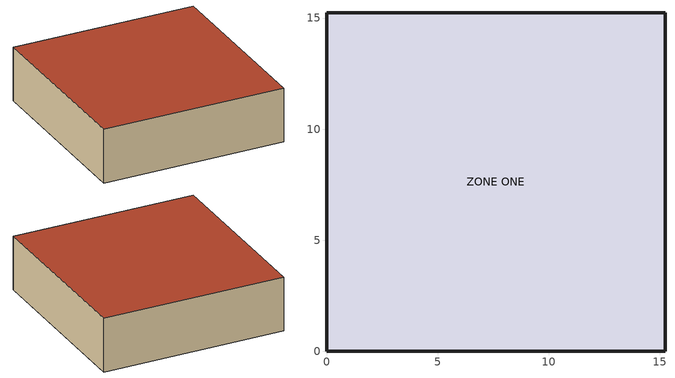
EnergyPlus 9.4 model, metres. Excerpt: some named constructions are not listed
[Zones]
ZONE ONE
 floor adiabatic (FLOOR): 15.24,0 0,0 0,15.24 15.24,15.24 z0
 wall outside (R13WALL): 0,0 15.24,0 15.24,15.24 0,15.24 0,0 z0:4.57
 roof outside (ROOF31): 0,15.24 0,0 15.24,0 15.24,15.24 z4.57
[Construction]
Construction 740: Composite 2x4 Steel Stud R11 #1, Composite 2-Core Filled Concrete Block Insulated #1, Composite 2x4 Wood Stud R11 #1, Composite Insulated Concrete Form Wall With Steel Ties #1, Composite Brick Foam 2x4 Steel Stud R11 #1, Composite Foam 2x6 Steel Stud R19 #2, Composite Foam 2x6 Steel Stud R19 #1
Construction 741: Composite 2x4 Steel Stud R11 #1, Composite 2-Core Filled Concrete Block Insulated #1, Composite 2x4 Wood Stud R11 #1, Composite Insulated Concrete Form Wall With Steel Ties #1, Composite Foam 2x6 Steel Stud R19 #1, Composite Brick Foam 2x4 Steel Stud R11 #1, Composite Foam 2x6 Steel Stud R19 #2
Construction 742: Composite 2x4 Steel Stud R11 #1, Composite 2-Core Filled Concrete Block Insulated #1, Composite 2x4 Wood Stud R11 #1, Composite Insulated Concrete Form Wall With Steel Ties #1, Composite Foam 2x6 Steel Stud R19 #1, Composite Foam 2x6 Steel Stud R19 #2, Composite Brick Foam 2x4 Steel Stud R11 #1
Construction 743: Composite 2x4 Steel Stud R11 #1, Composite 2-Core Filled Concrete Block Insulated #1, Composite 2x4 Wood Stud R11 #1, Composite Insulated Concrete Form Wall With Steel Ties #1, Composite Foam 2x6 Steel Stud R19 #2, Composite Brick Foam 2x4 Steel Stud R11 #1, Composite Foam 2x6 Steel Stud R19 #1
Construction 744: Composite 2x4 Steel Stud R11 #1, Composite 2-Core Filled Concrete Block Insulated #1, Composite 2x4 Wood Stud R11 #1, Composite Insulated Concrete Form Wall With Steel Ties #1, Composite Foam 2x6 Steel Stud R19 #2, Composite Foam 2x6 Steel Stud R19 #1, Composite Brick Foam 2x4 Steel Stud R11 #1
Construction 745: Composite 2x4 Steel Stud R11 #1, Composite 2-Core Filled Concrete Block Insulated #1, Composite Brick Foam 2x4 Steel Stud R11 #1, Composite 2x4 Wood Stud R11 #1, Composite Foam 2x6 Steel Stud R19 #1, Composite Foam 2x6 Steel Stud R19 #2, Composite Insulated Concrete Form Wall With Steel Ties #1
Construction 746: Composite 2x4 Steel Stud R11 #1, Composite 2-Core Filled Concrete Block Insulated #1, Composite Brick Foam 2x4 Steel Stud R11 #1, Composite 2x4 Wood Stud R11 #1, Composite Foam 2x6 Steel Stud R19 #1, Composite Insulated Concrete Form Wall With Steel Ties #1, Composite Foam 2x6 Steel Stud R19 #2
Construction 747: Composite 2x4 Steel Stud R11 #1, Composite 2-Core Filled Concrete Block Insulated #1, Composite Brick Foam 2x4 Steel Stud R11 #1, Composite 2x4 Wood Stud R11 #1, Composite Foam 2x6 Steel Stud R19 #2, Composite Foam 2x6 Steel Stud R19 #1, Composite Insulated Concrete Form Wall With Steel Ties #1
Construction 748: Composite 2x4 Steel Stud R11 #1, Composite 2-Core Filled Concrete Block Insulated #1, Composite Brick Foam 2x4 Steel Stud R11 #1, Composite 2x4 Wood Stud R11 #1, Composite Foam 2x6 Steel Stud R19 #2, Composite Insulated Concrete Form Wall With Steel Ties #1, Composite Foam 2x6 Steel Stud R19 #1
Construction 749: Composite 2x4 Steel Stud R11 #1, Composite 2-Core Filled Concrete Block Insulated #1, Composite Brick Foam 2x4 Steel Stud R11 #1, Composite 2x4 Wood Stud R11 #1, Composite Insulated Concrete Form Wall With Steel Ties #1, Composite Foam 2x6 Steel Stud R19 #1, Composite Foam 2x6 Steel Stud R19 #2
Construction 75: Composite 2-Core Filled Concrete Block Insulated #1, Composite 2x4 Steel Stud R11 #1, Composite Foam 2x6 Steel Stud R19 #2, Composite 2x4 Wood Stud R11 #1, Composite Foam 2x6 Steel Stud R19 #1, Composite Brick Foam 2x4 Steel Stud R11 #1, Composite Insulated Concrete Form Wall With Steel Ties #1
Construction 750: Composite 2x4 Steel Stud R11 #1, Composite 2-Core Filled Concrete Block Insulated #1, Composite Brick Foam 2x4 Steel Stud R11 #1, Composite 2x4 Wood Stud R11 #1, Composite Insulated Concrete Form Wall With Steel Ties #1, Composite Foam 2x6 Steel Stud R19 #2, Composite Foam 2x6 Steel Stud R19 #1
Construction 751: Composite 2x4 Steel Stud R11 #1, Composite 2-Core Filled Concrete Block Insulated #1, Composite Brick Foam 2x4 Steel Stud R11 #1, Composite Foam 2x6 Steel Stud R19 #1, Composite 2x4 Wood Stud R11 #1, Composite Foam 2x6 Steel Stud R19 #2, Composite Insulated Concrete Form Wall With Steel Ties #1
Construction 752: Composite 2x4 Steel Stud R11 #1, Composite 2-Core Filled Concrete Block Insulated #1, Composite Brick Foam 2x4 Steel Stud R11 #1, Composite Foam 2x6 Steel Stud R19 #1, Composite 2x4 Wood Stud R11 #1, Composite Insulated Concrete Form Wall With Steel Ties #1, Composite Foam 2x6 Steel Stud R19 #2
Construction 753: Composite 2x4 Steel Stud R11 #1, Composite 2-Core Filled Concrete Block Insulated #1, Composite Brick Foam 2x4 Steel Stud R11 #1, Composite Foam 2x6 Steel Stud R19 #1, Composite Foam 2x6 Steel Stud R19 #2, Composite 2x4 Wood Stud R11 #1, Composite Insulated Concrete Form Wall With Steel Ties #1
Construction 754: Composite 2x4 Steel Stud R11 #1, Composite 2-Core Filled Concrete Block Insulated #1, Composite Brick Foam 2x4 Steel Stud R11 #1, Composite Foam 2x6 Steel Stud R19 #1, Composite Foam 2x6 Steel Stud R19 #2, Composite Insulated Concrete Form Wall With Steel Ties #1, Composite 2x4 Wood Stud R11 #1
Construction 755: Composite 2x4 Steel Stud R11 #1, Composite 2-Core Filled Concrete Block Insulated #1, Composite Brick Foam 2x4 Steel Stud R11 #1, Composite Foam 2x6 Steel Stud R19 #1, Composite Insulated Concrete Form Wall With Steel Ties #1, Composite 2x4 Wood Stud R11 #1, Composite Foam 2x6 Steel Stud R19 #2
Construction 756: Composite 2x4 Steel Stud R11 #1, Composite 2-Core Filled Concrete Block Insulated #1, Composite Brick Foam 2x4 Steel Stud R11 #1, Composite Foam 2x6 Steel Stud R19 #1, Composite Insulated Concrete Form Wall With Steel Ties #1, Composite Foam 2x6 Steel Stud R19 #2, Composite 2x4 Wood Stud R11 #1
Construction 757: Composite 2x4 Steel Stud R11 #1, Composite 2-Core Filled Concrete Block Insulated #1, Composite Brick Foam 2x4 Steel Stud R11 #1, Composite Foam 2x6 Steel Stud R19 #2, Composite 2x4 Wood Stud R11 #1, Composite Foam 2x6 Steel Stud R19 #1, Composite Insulated Concrete Form Wall With Steel Ties #1
Construction 758: Composite 2x4 Steel Stud R11 #1, Composite 2-Core Filled Concrete Block Insulated #1, Composite Brick Foam 2x4 Steel Stud R11 #1, Composite Foam 2x6 Steel Stud R19 #2, Composite 2x4 Wood Stud R11 #1, Composite Insulated Concrete Form Wall With Steel Ties #1, Composite Foam 2x6 Steel Stud R19 #1
Construction 759: Composite 2x4 Steel Stud R11 #1, Composite 2-Core Filled Concrete Block Insulated #1, Composite Brick Foam 2x4 Steel Stud R11 #1, Composite Foam 2x6 Steel Stud R19 #2, Composite Foam 2x6 Steel Stud R19 #1, Composite 2x4 Wood Stud R11 #1, Composite Insulated Concrete Form Wall With Steel Ties #1
Construction 76: Composite 2-Core Filled Concrete Block Insulated #1, Composite 2x4 Steel Stud R11 #1, Composite Foam 2x6 Steel Stud R19 #2, Composite 2x4 Wood Stud R11 #1, Composite Foam 2x6 Steel Stud R19 #1, Composite Insulated Concrete Form Wall With Steel Ties #1, Composite Brick Foam 2x4 Steel Stud R11 #1
Construction 760: Composite 2x4 Steel Stud R11 #1, Composite 2-Core Filled Concrete Block Insulated #1, Composite Brick Foam 2x4 Steel Stud R11 #1, Composite Foam 2x6 Steel Stud R19 #2, Composite Foam 2x6 Steel Stud R19 #1, Composite Insulated Concrete Form Wall With Steel Ties #1, Composite 2x4 Wood Stud R11 #1
Construction 761: Composite 2x4 Steel Stud R11 #1, Composite 2-Core Filled Concrete Block Insulated #1, Composite Brick Foam 2x4 Steel Stud R11 #1, Composite Foam 2x6 Steel Stud R19 #2, Composite Insulated Concrete Form Wall With Steel Ties #1, Composite 2x4 Wood Stud R11 #1, Composite Foam 2x6 Steel Stud R19 #1
Construction 762: Composite 2x4 Steel Stud R11 #1, Composite 2-Core Filled Concrete Block Insulated #1, Composite Brick Foam 2x4 Steel Stud R11 #1, Composite Foam 2x6 Steel Stud R19 #2, Composite Insulated Concrete Form Wall With Steel Ties #1, Composite Foam 2x6 Steel Stud R19 #1, Composite 2x4 Wood Stud R11 #1
Construction 763: Composite 2x4 Steel Stud R11 #1, Composite 2-Core Filled Concrete Block Insulated #1, Composite Brick Foam 2x4 Steel Stud R11 #1, Composite Insulated Concrete Form Wall With Steel Ties #1, Composite 2x4 Wood Stud R11 #1, Composite Foam 2x6 Steel Stud R19 #1, Composite Foam 2x6 Steel Stud R19 #2
Construction 764: Composite 2x4 Steel Stud R11 #1, Composite 2-Core Filled Concrete Block Insulated #1, Composite Brick Foam 2x4 Steel Stud R11 #1, Composite Insulated Concrete Form Wall With Steel Ties #1, Composite 2x4 Wood Stud R11 #1, Composite Foam 2x6 Steel Stud R19 #2, Composite Foam 2x6 Steel Stud R19 #1
Construction 765: Composite 2x4 Steel Stud R11 #1, Composite 2-Core Filled Concrete Block Insulated #1, Composite Brick Foam 2x4 Steel Stud R11 #1, Composite Insulated Concrete Form Wall With Steel Ties #1, Composite Foam 2x6 Steel Stud R19 #1, Composite 2x4 Wood Stud R11 #1, Composite Foam 2x6 Steel Stud R19 #2
Construction 766: Composite 2x4 Steel Stud R11 #1, Composite 2-Core Filled Concrete Block Insulated #1, Composite Brick Foam 2x4 Steel Stud R11 #1, Composite Insulated Concrete Form Wall With Steel Ties #1, Composite Foam 2x6 Steel Stud R19 #1, Composite Foam 2x6 Steel Stud R19 #2, Composite 2x4 Wood Stud R11 #1
Construction 767: Composite 2x4 Steel Stud R11 #1, Composite 2-Core Filled Concrete Block Insulated #1, Composite Brick Foam 2x4 Steel Stud R11 #1, Composite Insulated Concrete Form Wall With Steel Ties #1, Composite Foam 2x6 Steel Stud R19 #2, Composite 2x4 Wood Stud R11 #1, Composite Foam 2x6 Steel Stud R19 #1
Construction 768: Composite 2x4 Steel Stud R11 #1, Composite 2-Core Filled Concrete Block Insulated #1, Composite Brick Foam 2x4 Steel Stud R11 #1, Composite Insulated Concrete Form Wall With Steel Ties #1, Composite Foam 2x6 Steel Stud R19 #2, Composite Foam 2x6 Steel Stud R19 #1, Composite 2x4 Wood Stud R11 #1
Construction 769: Composite 2x4 Steel Stud R11 #1, Composite 2-Core Filled Concrete Block Insulated #1, Composite Foam 2x6 Steel Stud R19 #1, Composite 2x4 Wood Stud R11 #1, Composite Brick Foam 2x4 Steel Stud R11 #1, Composite Foam 2x6 Steel Stud R19 #2, Composite Insulated Concrete Form Wall With Steel Ties #1
Construction 77: Composite 2-Core Filled Concrete Block Insulated #1, Composite 2x4 Steel Stud R11 #1, Composite Foam 2x6 Steel Stud R19 #2, Composite 2x4 Wood Stud R11 #1, Composite Insulated Concrete Form Wall With Steel Ties #1, Composite Brick Foam 2x4 Steel Stud R11 #1, Composite Foam 2x6 Steel Stud R19 #1
Construction 770: Composite 2x4 Steel Stud R11 #1, Composite 2-Core Filled Concrete Block Insulated #1, Composite Foam 2x6 Steel Stud R19 #1, Composite 2x4 Wood Stud R11 #1, Composite Brick Foam 2x4 Steel Stud R11 #1, Composite Insulated Concrete Form Wall With Steel Ties #1, Composite Foam 2x6 Steel Stud R19 #2
Construction 771: Composite 2x4 Steel Stud R11 #1, Composite 2-Core Filled Concrete Block Insulated #1, Composite Foam 2x6 Steel Stud R19 #1, Composite 2x4 Wood Stud R11 #1, Composite Foam 2x6 Steel Stud R19 #2, Composite Brick Foam 2x4 Steel Stud R11 #1, Composite Insulated Concrete Form Wall With Steel Ties #1
Construction 772: Composite 2x4 Steel Stud R11 #1, Composite 2-Core Filled Concrete Block Insulated #1, Composite Foam 2x6 Steel Stud R19 #1, Composite 2x4 Wood Stud R11 #1, Composite Foam 2x6 Steel Stud R19 #2, Composite Insulated Concrete Form Wall With Steel Ties #1, Composite Brick Foam 2x4 Steel Stud R11 #1
Construction 773: Composite 2x4 Steel Stud R11 #1, Composite 2-Core Filled Concrete Block Insulated #1, Composite Foam 2x6 Steel Stud R19 #1, Composite 2x4 Wood Stud R11 #1, Composite Insulated Concrete Form Wall With Steel Ties #1, Composite Brick Foam 2x4 Steel Stud R11 #1, Composite Foam 2x6 Steel Stud R19 #2
Construction 774: Composite 2x4 Steel Stud R11 #1, Composite 2-Core Filled Concrete Block Insulated #1, Composite Foam 2x6 Steel Stud R19 #1, Composite 2x4 Wood Stud R11 #1, Composite Insulated Concrete Form Wall With Steel Ties #1, Composite Foam 2x6 Steel Stud R19 #2, Composite Brick Foam 2x4 Steel Stud R11 #1
Construction 775: Composite 2x4 Steel Stud R11 #1, Composite 2-Core Filled Concrete Block Insulated #1, Composite Foam 2x6 Steel Stud R19 #1, Composite Brick Foam 2x4 Steel Stud R11 #1, Composite 2x4 Wood Stud R11 #1, Composite Foam 2x6 Steel Stud R19 #2, Composite Insulated Concrete Form Wall With Steel Ties #1
Construction 776: Composite 2x4 Steel Stud R11 #1, Composite 2-Core Filled Concrete Block Insulated #1, Composite Foam 2x6 Steel Stud R19 #1, Composite Brick Foam 2x4 Steel Stud R11 #1, Composite 2x4 Wood Stud R11 #1, Composite Insulated Concrete Form Wall With Steel Ties #1, Composite Foam 2x6 Steel Stud R19 #2
Construction 777: Composite 2x4 Steel Stud R11 #1, Composite 2-Core Filled Concrete Block Insulated #1, Composite Foam 2x6 Steel Stud R19 #1, Composite Brick Foam 2x4 Steel Stud R11 #1, Composite Foam 2x6 Steel Stud R19 #2, Composite 2x4 Wood Stud R11 #1, Composite Insulated Concrete Form Wall With Steel Ties #1
Construction 778: Composite 2x4 Steel Stud R11 #1, Composite 2-Core Filled Concrete Block Insulated #1, Composite Foam 2x6 Steel Stud R19 #1, Composite Brick Foam 2x4 Steel Stud R11 #1, Composite Foam 2x6 Steel Stud R19 #2, Composite Insulated Concrete Form Wall With Steel Ties #1, Composite 2x4 Wood Stud R11 #1
Construction 779: Composite 2x4 Steel Stud R11 #1, Composite 2-Core Filled Concrete Block Insulated #1, Composite Foam 2x6 Steel Stud R19 #1, Composite Brick Foam 2x4 Steel Stud R11 #1, Composite Insulated Concrete Form Wall With Steel Ties #1, Composite 2x4 Wood Stud R11 #1, Composite Foam 2x6 Steel Stud R19 #2
Construction 78: Composite 2-Core Filled Concrete Block Insulated #1, Composite 2x4 Steel Stud R11 #1, Composite Foam 2x6 Steel Stud R19 #2, Composite 2x4 Wood Stud R11 #1, Composite Insulated Concrete Form Wall With Steel Ties #1, Composite Foam 2x6 Steel Stud R19 #1, Composite Brick Foam 2x4 Steel Stud R11 #1
Construction 780: Composite 2x4 Steel Stud R11 #1, Composite 2-Core Filled Concrete Block Insulated #1, Composite Foam 2x6 Steel Stud R19 #1, Composite Brick Foam 2x4 Steel Stud R11 #1, Composite Insulated Concrete Form Wall With Steel Ties #1, Composite Foam 2x6 Steel Stud R19 #2, Composite 2x4 Wood Stud R11 #1
Construction 781: Composite 2x4 Steel Stud R11 #1, Composite 2-Core Filled Concrete Block Insulated #1, Composite Foam 2x6 Steel Stud R19 #1, Composite Foam 2x6 Steel Stud R19 #2, Composite 2x4 Wood Stud R11 #1, Composite Brick Foam 2x4 Steel Stud R11 #1, Composite Insulated Concrete Form Wall With Steel Ties #1
Construction 782: Composite 2x4 Steel Stud R11 #1, Composite 2-Core Filled Concrete Block Insulated #1, Composite Foam 2x6 Steel Stud R19 #1, Composite Foam 2x6 Steel Stud R19 #2, Composite 2x4 Wood Stud R11 #1, Composite Insulated Concrete Form Wall With Steel Ties #1, Composite Brick Foam 2x4 Steel Stud R11 #1
Construction 783: Composite 2x4 Steel Stud R11 #1, Composite 2-Core Filled Concrete Block Insulated #1, Composite Foam 2x6 Steel Stud R19 #1, Composite Foam 2x6 Steel Stud R19 #2, Composite Brick Foam 2x4 Steel Stud R11 #1, Composite 2x4 Wood Stud R11 #1, Composite Insulated Concrete Form Wall With Steel Ties #1
Construction 784: Composite 2x4 Steel Stud R11 #1, Composite 2-Core Filled Concrete Block Insulated #1, Composite Foam 2x6 Steel Stud R19 #1, Composite Foam 2x6 Steel Stud R19 #2, Composite Brick Foam 2x4 Steel Stud R11 #1, Composite Insulated Concrete Form Wall With Steel Ties #1, Composite 2x4 Wood Stud R11 #1
Construction 785: Composite 2x4 Steel Stud R11 #1, Composite 2-Core Filled Concrete Block Insulated #1, Composite Foam 2x6 Steel Stud R19 #1, Composite Foam 2x6 Steel Stud R19 #2, Composite Insulated Concrete Form Wall With Steel Ties #1, Composite 2x4 Wood Stud R11 #1, Composite Brick Foam 2x4 Steel Stud R11 #1
Construction 786: Composite 2x4 Steel Stud R11 #1, Composite 2-Core Filled Concrete Block Insulated #1, Composite Foam 2x6 Steel Stud R19 #1, Composite Foam 2x6 Steel Stud R19 #2, Composite Insulated Concrete Form Wall With Steel Ties #1, Composite Brick Foam 2x4 Steel Stud R11 #1, Composite 2x4 Wood Stud R11 #1
Construction 787: Composite 2x4 Steel Stud R11 #1, Composite 2-Core Filled Concrete Block Insulated #1, Composite Foam 2x6 Steel Stud R19 #1, Composite Insulated Concrete Form Wall With Steel Ties #1, Composite 2x4 Wood Stud R11 #1, Composite Brick Foam 2x4 Steel Stud R11 #1, Composite Foam 2x6 Steel Stud R19 #2
Construction 788: Composite 2x4 Steel Stud R11 #1, Composite 2-Core Filled Concrete Block Insulated #1, Composite Foam 2x6 Steel Stud R19 #1, Composite Insulated Concrete Form Wall With Steel Ties #1, Composite 2x4 Wood Stud R11 #1, Composite Foam 2x6 Steel Stud R19 #2, Composite Brick Foam 2x4 Steel Stud R11 #1
Construction 789: Composite 2x4 Steel Stud R11 #1, Composite 2-Core Filled Concrete Block Insulated #1, Composite Foam 2x6 Steel Stud R19 #1, Composite Insulated Concrete Form Wall With Steel Ties #1, Composite Brick Foam 2x4 Steel Stud R11 #1, Composite 2x4 Wood Stud R11 #1, Composite Foam 2x6 Steel Stud R19 #2
Construction 79: Composite 2-Core Filled Concrete Block Insulated #1, Composite 2x4 Steel Stud R11 #1, Composite Foam 2x6 Steel Stud R19 #2, Composite Brick Foam 2x4 Steel Stud R11 #1, Composite 2x4 Wood Stud R11 #1, Composite Foam 2x6 Steel Stud R19 #1, Composite Insulated Concrete Form Wall With Steel Ties #1
Construction 790: Composite 2x4 Steel Stud R11 #1, Composite 2-Core Filled Concrete Block Insulated #1, Composite Foam 2x6 Steel Stud R19 #1, Composite Insulated Concrete Form Wall With Steel Ties #1, Composite Brick Foam 2x4 Steel Stud R11 #1, Composite Foam 2x6 Steel Stud R19 #2, Composite 2x4 Wood Stud R11 #1
Construction 791: Composite 2x4 Steel Stud R11 #1, Composite 2-Core Filled Concrete Block Insulated #1, Composite Foam 2x6 Steel Stud R19 #1, Composite Insulated Concrete Form Wall With Steel Ties #1, Composite Foam 2x6 Steel Stud R19 #2, Composite 2x4 Wood Stud R11 #1, Composite Brick Foam 2x4 Steel Stud R11 #1
Construction 792: Composite 2x4 Steel Stud R11 #1, Composite 2-Core Filled Concrete Block Insulated #1, Composite Foam 2x6 Steel Stud R19 #1, Composite Insulated Concrete Form Wall With Steel Ties #1, Composite Foam 2x6 Steel Stud R19 #2, Composite Brick Foam 2x4 Steel Stud R11 #1, Composite 2x4 Wood Stud R11 #1
Construction 793: Composite 2x4 Steel Stud R11 #1, Composite 2-Core Filled Concrete Block Insulated #1, Composite Foam 2x6 Steel Stud R19 #2, Composite 2x4 Wood Stud R11 #1, Composite Brick Foam 2x4 Steel Stud R11 #1, Composite Foam 2x6 Steel Stud R19 #1, Composite Insulated Concrete Form Wall With Steel Ties #1
Construction 794: Composite 2x4 Steel Stud R11 #1, Composite 2-Core Filled Concrete Block Insulated #1, Composite Foam 2x6 Steel Stud R19 #2, Composite 2x4 Wood Stud R11 #1, Composite Brick Foam 2x4 Steel Stud R11 #1, Composite Insulated Concrete Form Wall With Steel Ties #1, Composite Foam 2x6 Steel Stud R19 #1
Construction 795: Composite 2x4 Steel Stud R11 #1, Composite 2-Core Filled Concrete Block Insulated #1, Composite Foam 2x6 Steel Stud R19 #2, Composite 2x4 Wood Stud R11 #1, Composite Foam 2x6 Steel Stud R19 #1, Composite Brick Foam 2x4 Steel Stud R11 #1, Composite Insulated Concrete Form Wall With Steel Ties #1
Construction 796: Composite 2x4 Steel Stud R11 #1, Composite 2-Core Filled Concrete Block Insulated #1, Composite Foam 2x6 Steel Stud R19 #2, Composite 2x4 Wood Stud R11 #1, Composite Foam 2x6 Steel Stud R19 #1, Composite Insulated Concrete Form Wall With Steel Ties #1, Composite Brick Foam 2x4 Steel Stud R11 #1
Construction 797: Composite 2x4 Steel Stud R11 #1, Composite 2-Core Filled Concrete Block Insulated #1, Composite Foam 2x6 Steel Stud R19 #2, Composite 2x4 Wood Stud R11 #1, Composite Insulated Concrete Form Wall With Steel Ties #1, Composite Brick Foam 2x4 Steel Stud R11 #1, Composite Foam 2x6 Steel Stud R19 #1
Construction 798: Composite 2x4 Steel Stud R11 #1, Composite 2-Core Filled Concrete Block Insulated #1, Composite Foam 2x6 Steel Stud R19 #2, Composite 2x4 Wood Stud R11 #1, Composite Insulated Concrete Form Wall With Steel Ties #1, Composite Foam 2x6 Steel Stud R19 #1, Composite Brick Foam 2x4 Steel Stud R11 #1
Construction 799: Composite 2x4 Steel Stud R11 #1, Composite 2-Core Filled Concrete Block Insulated #1, Composite Foam 2x6 Steel Stud R19 #2, Composite Brick Foam 2x4 Steel Stud R11 #1, Composite 2x4 Wood Stud R11 #1, Composite Foam 2x6 Steel Stud R19 #1, Composite Insulated Concrete Form Wall With Steel Ties #1
Construction 8: Composite 2-Core Filled Concrete Block Insulated #1, Composite 2x4 Steel Stud R11 #1, Composite 2x4 Wood Stud R11 #1, Composite Foam 2x6 Steel Stud R19 #1, Composite Brick Foam 2x4 Steel Stud R11 #1, Composite Insulated Concrete Form Wall With Steel Ties #1, Composite Foam 2x6 Steel Stud R19 #2
Construction 80: Composite 2-Core Filled Concrete Block Insulated #1, Composite 2x4 Steel Stud R11 #1, Composite Foam 2x6 Steel Stud R19 #2, Composite Brick Foam 2x4 Steel Stud R11 #1, Composite 2x4 Wood Stud R11 #1, Composite Insulated Concrete Form Wall With Steel Ties #1, Composite Foam 2x6 Steel Stud R19 #1
Construction 800: Composite 2x4 Steel Stud R11 #1, Composite 2-Core Filled Concrete Block Insulated #1, Composite Foam 2x6 Steel Stud R19 #2, Composite Brick Foam 2x4 Steel Stud R11 #1, Composite 2x4 Wood Stud R11 #1, Composite Insulated Concrete Form Wall With Steel Ties #1, Composite Foam 2x6 Steel Stud R19 #1
Construction 801: Composite 2x4 Steel Stud R11 #1, Composite 2-Core Filled Concrete Block Insulated #1, Composite Foam 2x6 Steel Stud R19 #2, Composite Brick Foam 2x4 Steel Stud R11 #1, Composite Foam 2x6 Steel Stud R19 #1, Composite 2x4 Wood Stud R11 #1, Composite Insulated Concrete Form Wall With Steel Ties #1
Construction 802: Composite 2x4 Steel Stud R11 #1, Composite 2-Core Filled Concrete Block Insulated #1, Composite Foam 2x6 Steel Stud R19 #2, Composite Brick Foam 2x4 Steel Stud R11 #1, Composite Foam 2x6 Steel Stud R19 #1, Composite Insulated Concrete Form Wall With Steel Ties #1, Composite 2x4 Wood Stud R11 #1
Construction 803: Composite 2x4 Steel Stud R11 #1, Composite 2-Core Filled Concrete Block Insulated #1, Composite Foam 2x6 Steel Stud R19 #2, Composite Brick Foam 2x4 Steel Stud R11 #1, Composite Insulated Concrete Form Wall With Steel Ties #1, Composite 2x4 Wood Stud R11 #1, Composite Foam 2x6 Steel Stud R19 #1
Construction 804: Composite 2x4 Steel Stud R11 #1, Composite 2-Core Filled Concrete Block Insulated #1, Composite Foam 2x6 Steel Stud R19 #2, Composite Brick Foam 2x4 Steel Stud R11 #1, Composite Insulated Concrete Form Wall With Steel Ties #1, Composite Foam 2x6 Steel Stud R19 #1, Composite 2x4 Wood Stud R11 #1
Construction 805: Composite 2x4 Steel Stud R11 #1, Composite 2-Core Filled Concrete Block Insulated #1, Composite Foam 2x6 Steel Stud R19 #2, Composite Foam 2x6 Steel Stud R19 #1, Composite 2x4 Wood Stud R11 #1, Composite Brick Foam 2x4 Steel Stud R11 #1, Composite Insulated Concrete Form Wall With Steel Ties #1
Construction 806: Composite 2x4 Steel Stud R11 #1, Composite 2-Core Filled Concrete Block Insulated #1, Composite Foam 2x6 Steel Stud R19 #2, Composite Foam 2x6 Steel Stud R19 #1, Composite 2x4 Wood Stud R11 #1, Composite Insulated Concrete Form Wall With Steel Ties #1, Composite Brick Foam 2x4 Steel Stud R11 #1
Construction 807: Composite 2x4 Steel Stud R11 #1, Composite 2-Core Filled Concrete Block Insulated #1, Composite Foam 2x6 Steel Stud R19 #2, Composite Foam 2x6 Steel Stud R19 #1, Composite Brick Foam 2x4 Steel Stud R11 #1, Composite 2x4 Wood Stud R11 #1, Composite Insulated Concrete Form Wall With Steel Ties #1
Construction 808: Composite 2x4 Steel Stud R11 #1, Composite 2-Core Filled Concrete Block Insulated #1, Composite Foam 2x6 Steel Stud R19 #2, Composite Foam 2x6 Steel Stud R19 #1, Composite Brick Foam 2x4 Steel Stud R11 #1, Composite Insulated Concrete Form Wall With Steel Ties #1, Composite 2x4 Wood Stud R11 #1
Construction 809: Composite 2x4 Steel Stud R11 #1, Composite 2-Core Filled Concrete Block Insulated #1, Composite Foam 2x6 Steel Stud R19 #2, Composite Foam 2x6 Steel Stud R19 #1, Composite Insulated Concrete Form Wall With Steel Ties #1, Composite 2x4 Wood Stud R11 #1, Composite Brick Foam 2x4 Steel Stud R11 #1
Construction 81: Composite 2-Core Filled Concrete Block Insulated #1, Composite 2x4 Steel Stud R11 #1, Composite Foam 2x6 Steel Stud R19 #2, Composite Brick Foam 2x4 Steel Stud R11 #1, Composite Foam 2x6 Steel Stud R19 #1, Composite 2x4 Wood Stud R11 #1, Composite Insulated Concrete Form Wall With Steel Ties #1
Construction 810: Composite 2x4 Steel Stud R11 #1, Composite 2-Core Filled Concrete Block Insulated #1, Composite Foam 2x6 Steel Stud R19 #2, Composite Foam 2x6 Steel Stud R19 #1, Composite Insulated Concrete Form Wall With Steel Ties #1, Composite Brick Foam 2x4 Steel Stud R11 #1, Composite 2x4 Wood Stud R11 #1
Construction 811: Composite 2x4 Steel Stud R11 #1, Composite 2-Core Filled Concrete Block Insulated #1, Composite Foam 2x6 Steel Stud R19 #2, Composite Insulated Concrete Form Wall With Steel Ties #1, Composite 2x4 Wood Stud R11 #1, Composite Brick Foam 2x4 Steel Stud R11 #1, Composite Foam 2x6 Steel Stud R19 #1
Construction 812: Composite 2x4 Steel Stud R11 #1, Composite 2-Core Filled Concrete Block Insulated #1, Composite Foam 2x6 Steel Stud R19 #2, Composite Insulated Concrete Form Wall With Steel Ties #1, Composite 2x4 Wood Stud R11 #1, Composite Foam 2x6 Steel Stud R19 #1, Composite Brick Foam 2x4 Steel Stud R11 #1
Construction 813: Composite 2x4 Steel Stud R11 #1, Composite 2-Core Filled Concrete Block Insulated #1, Composite Foam 2x6 Steel Stud R19 #2, Composite Insulated Concrete Form Wall With Steel Ties #1, Composite Brick Foam 2x4 Steel Stud R11 #1, Composite 2x4 Wood Stud R11 #1, Composite Foam 2x6 Steel Stud R19 #1
Construction 814: Composite 2x4 Steel Stud R11 #1, Composite 2-Core Filled Concrete Block Insulated #1, Composite Foam 2x6 Steel Stud R19 #2, Composite Insulated Concrete Form Wall With Steel Ties #1, Composite Brick Foam 2x4 Steel Stud R11 #1, Composite Foam 2x6 Steel Stud R19 #1, Composite 2x4 Wood Stud R11 #1
Construction 815: Composite 2x4 Steel Stud R11 #1, Composite 2-Core Filled Concrete Block Insulated #1, Composite Foam 2x6 Steel Stud R19 #2, Composite Insulated Concrete Form Wall With Steel Ties #1, Composite Foam 2x6 Steel Stud R19 #1, Composite 2x4 Wood Stud R11 #1, Composite Brick Foam 2x4 Steel Stud R11 #1
Construction 816: Composite 2x4 Steel Stud R11 #1, Composite 2-Core Filled Concrete Block Insulated #1, Composite Foam 2x6 Steel Stud R19 #2, Composite Insulated Concrete Form Wall With Steel Ties #1, Composite Foam 2x6 Steel Stud R19 #1, Composite Brick Foam 2x4 Steel Stud R11 #1, Composite 2x4 Wood Stud R11 #1
Construction 817: Composite 2x4 Steel Stud R11 #1, Composite 2-Core Filled Concrete Block Insulated #1, Composite Insulated Concrete Form Wall With Steel Ties #1, Composite 2x4 Wood Stud R11 #1, Composite Brick Foam 2x4 Steel Stud R11 #1, Composite Foam 2x6 Steel Stud R19 #1, Composite Foam 2x6 Steel Stud R19 #2
Construction 818: Composite 2x4 Steel Stud R11 #1, Composite 2-Core Filled Concrete Block Insulated #1, Composite Insulated Concrete Form Wall With Steel Ties #1, Composite 2x4 Wood Stud R11 #1, Composite Brick Foam 2x4 Steel Stud R11 #1, Composite Foam 2x6 Steel Stud R19 #2, Composite Foam 2x6 Steel Stud R19 #1
Construction 819: Composite 2x4 Steel Stud R11 #1, Composite 2-Core Filled Concrete Block Insulated #1, Composite Insulated Concrete Form Wall With Steel Ties #1, Composite 2x4 Wood Stud R11 #1, Composite Foam 2x6 Steel Stud R19 #1, Composite Brick Foam 2x4 Steel Stud R11 #1, Composite Foam 2x6 Steel Stud R19 #2
Construction 82: Composite 2-Core Filled Concrete Block Insulated #1, Composite 2x4 Steel Stud R11 #1, Composite Foam 2x6 Steel Stud R19 #2, Composite Brick Foam 2x4 Steel Stud R11 #1, Composite Foam 2x6 Steel Stud R19 #1, Composite Insulated Concrete Form Wall With Steel Ties #1, Composite 2x4 Wood Stud R11 #1
Construction 820: Composite 2x4 Steel Stud R11 #1, Composite 2-Core Filled Concrete Block Insulated #1, Composite Insulated Concrete Form Wall With Steel Ties #1, Composite 2x4 Wood Stud R11 #1, Composite Foam 2x6 Steel Stud R19 #1, Composite Foam 2x6 Steel Stud R19 #2, Composite Brick Foam 2x4 Steel Stud R11 #1
Construction 821: Composite 2x4 Steel Stud R11 #1, Composite 2-Core Filled Concrete Block Insulated #1, Composite Insulated Concrete Form Wall With Steel Ties #1, Composite 2x4 Wood Stud R11 #1, Composite Foam 2x6 Steel Stud R19 #2, Composite Brick Foam 2x4 Steel Stud R11 #1, Composite Foam 2x6 Steel Stud R19 #1
Construction 822: Composite 2x4 Steel Stud R11 #1, Composite 2-Core Filled Concrete Block Insulated #1, Composite Insulated Concrete Form Wall With Steel Ties #1, Composite 2x4 Wood Stud R11 #1, Composite Foam 2x6 Steel Stud R19 #2, Composite Foam 2x6 Steel Stud R19 #1, Composite Brick Foam 2x4 Steel Stud R11 #1
Construction 823: Composite 2x4 Steel Stud R11 #1, Composite 2-Core Filled Concrete Block Insulated #1, Composite Insulated Concrete Form Wall With Steel Ties #1, Composite Brick Foam 2x4 Steel Stud R11 #1, Composite 2x4 Wood Stud R11 #1, Composite Foam 2x6 Steel Stud R19 #1, Composite Foam 2x6 Steel Stud R19 #2
Construction 824: Composite 2x4 Steel Stud R11 #1, Composite 2-Core Filled Concrete Block Insulated #1, Composite Insulated Concrete Form Wall With Steel Ties #1, Composite Brick Foam 2x4 Steel Stud R11 #1, Composite 2x4 Wood Stud R11 #1, Composite Foam 2x6 Steel Stud R19 #2, Composite Foam 2x6 Steel Stud R19 #1
Construction 825: Composite 2x4 Steel Stud R11 #1, Composite 2-Core Filled Concrete Block Insulated #1, Composite Insulated Concrete Form Wall With Steel Ties #1, Composite Brick Foam 2x4 Steel Stud R11 #1, Composite Foam 2x6 Steel Stud R19 #1, Composite 2x4 Wood Stud R11 #1, Composite Foam 2x6 Steel Stud R19 #2
Construction 826: Composite 2x4 Steel Stud R11 #1, Composite 2-Core Filled Concrete Block Insulated #1, Composite Insulated Concrete Form Wall With Steel Ties #1, Composite Brick Foam 2x4 Steel Stud R11 #1, Composite Foam 2x6 Steel Stud R19 #1, Composite Foam 2x6 Steel Stud R19 #2, Composite 2x4 Wood Stud R11 #1
Construction 827: Composite 2x4 Steel Stud R11 #1, Composite 2-Core Filled Concrete Block Insulated #1, Composite Insulated Concrete Form Wall With Steel Ties #1, Composite Brick Foam 2x4 Steel Stud R11 #1, Composite Foam 2x6 Steel Stud R19 #2, Composite 2x4 Wood Stud R11 #1, Composite Foam 2x6 Steel Stud R19 #1
Construction 828: Composite 2x4 Steel Stud R11 #1, Composite 2-Core Filled Concrete Block Insulated #1, Composite Insulated Concrete Form Wall With Steel Ties #1, Composite Brick Foam 2x4 Steel Stud R11 #1, Composite Foam 2x6 Steel Stud R19 #2, Composite Foam 2x6 Steel Stud R19 #1, Composite 2x4 Wood Stud R11 #1
Construction 829: Composite 2x4 Steel Stud R11 #1, Composite 2-Core Filled Concrete Block Insulated #1, Composite Insulated Concrete Form Wall With Steel Ties #1, Composite Foam 2x6 Steel Stud R19 #1, Composite 2x4 Wood Stud R11 #1, Composite Brick Foam 2x4 Steel Stud R11 #1, Composite Foam 2x6 Steel Stud R19 #2
Construction 83: Composite 2-Core Filled Concrete Block Insulated #1, Composite 2x4 Steel Stud R11 #1, Composite Foam 2x6 Steel Stud R19 #2, Composite Brick Foam 2x4 Steel Stud R11 #1, Composite Insulated Concrete Form Wall With Steel Ties #1, Composite 2x4 Wood Stud R11 #1, Composite Foam 2x6 Steel Stud R19 #1
Construction 830: Composite 2x4 Steel Stud R11 #1, Composite 2-Core Filled Concrete Block Insulated #1, Composite Insulated Concrete Form Wall With Steel Ties #1, Composite Foam 2x6 Steel Stud R19 #1, Composite 2x4 Wood Stud R11 #1, Composite Foam 2x6 Steel Stud R19 #2, Composite Brick Foam 2x4 Steel Stud R11 #1
Construction 831: Composite 2x4 Steel Stud R11 #1, Composite 2-Core Filled Concrete Block Insulated #1, Composite Insulated Concrete Form Wall With Steel Ties #1, Composite Foam 2x6 Steel Stud R19 #1, Composite Brick Foam 2x4 Steel Stud R11 #1, Composite 2x4 Wood Stud R11 #1, Composite Foam 2x6 Steel Stud R19 #2
Construction 832: Composite 2x4 Steel Stud R11 #1, Composite 2-Core Filled Concrete Block Insulated #1, Composite Insulated Concrete Form Wall With Steel Ties #1, Composite Foam 2x6 Steel Stud R19 #1, Composite Brick Foam 2x4 Steel Stud R11 #1, Composite Foam 2x6 Steel Stud R19 #2, Composite 2x4 Wood Stud R11 #1
Construction 833: Composite 2x4 Steel Stud R11 #1, Composite 2-Core Filled Concrete Block Insulated #1, Composite Insulated Concrete Form Wall With Steel Ties #1, Composite Foam 2x6 Steel Stud R19 #1, Composite Foam 2x6 Steel Stud R19 #2, Composite 2x4 Wood Stud R11 #1, Composite Brick Foam 2x4 Steel Stud R11 #1
Construction 834: Composite 2x4 Steel Stud R11 #1, Composite 2-Core Filled Concrete Block Insulated #1, Composite Insulated Concrete Form Wall With Steel Ties #1, Composite Foam 2x6 Steel Stud R19 #1, Composite Foam 2x6 Steel Stud R19 #2, Composite Brick Foam 2x4 Steel Stud R11 #1, Composite 2x4 Wood Stud R11 #1
Construction 835: Composite 2x4 Steel Stud R11 #1, Composite 2-Core Filled Concrete Block Insulated #1, Composite Insulated Concrete Form Wall With Steel Ties #1, Composite Foam 2x6 Steel Stud R19 #2, Composite 2x4 Wood Stud R11 #1, Composite Brick Foam 2x4 Steel Stud R11 #1, Composite Foam 2x6 Steel Stud R19 #1
Construction 836: Composite 2x4 Steel Stud R11 #1, Composite 2-Core Filled Concrete Block Insulated #1, Composite Insulated Concrete Form Wall With Steel Ties #1, Composite Foam 2x6 Steel Stud R19 #2, Composite 2x4 Wood Stud R11 #1, Composite Foam 2x6 Steel Stud R19 #1, Composite Brick Foam 2x4 Steel Stud R11 #1
Construction 837: Composite 2x4 Steel Stud R11 #1, Composite 2-Core Filled Concrete Block Insulated #1, Composite Insulated Concrete Form Wall With Steel Ties #1, Composite Foam 2x6 Steel Stud R19 #2, Composite Brick Foam 2x4 Steel Stud R11 #1, Composite 2x4 Wood Stud R11 #1, Composite Foam 2x6 Steel Stud R19 #1
Construction 838: Composite 2x4 Steel Stud R11 #1, Composite 2-Core Filled Concrete Block Insulated #1, Composite Insulated Concrete Form Wall With Steel Ties #1, Composite Foam 2x6 Steel Stud R19 #2, Composite Brick Foam 2x4 Steel Stud R11 #1, Composite Foam 2x6 Steel Stud R19 #1, Composite 2x4 Wood Stud R11 #1
Construction 839: Composite 2x4 Steel Stud R11 #1, Composite 2-Core Filled Concrete Block Insulated #1, Composite Insulated Concrete Form Wall With Steel Ties #1, Composite Foam 2x6 Steel Stud R19 #2, Composite Foam 2x6 Steel Stud R19 #1, Composite 2x4 Wood Stud R11 #1, Composite Brick Foam 2x4 Steel Stud R11 #1
Construction 84: Composite 2-Core Filled Concrete Block Insulated #1, Composite 2x4 Steel Stud R11 #1, Composite Foam 2x6 Steel Stud R19 #2, Composite Brick Foam 2x4 Steel Stud R11 #1, Composite Insulated Concrete Form Wall With Steel Ties #1, Composite Foam 2x6 Steel Stud R19 #1, Composite 2x4 Wood Stud R11 #1
Construction 840: Composite 2x4 Steel Stud R11 #1, Composite 2-Core Filled Concrete Block Insulated #1, Composite Insulated Concrete Form Wall With Steel Ties #1, Composite Foam 2x6 Steel Stud R19 #2, Composite Foam 2x6 Steel Stud R19 #1, Composite Brick Foam 2x4 Steel Stud R11 #1, Composite 2x4 Wood Stud R11 #1
Construction 841: Composite 2x4 Steel Stud R11 #1, Composite 2x4 Wood Stud R11 #1, Composite 2-Core Filled Concrete Block Insulated #1, Composite Brick Foam 2x4 Steel Stud R11 #1, Composite Foam 2x6 Steel Stud R19 #1, Composite Foam 2x6 Steel Stud R19 #2, Composite Insulated Concrete Form Wall With Steel Ties #1
Construction 842: Composite 2x4 Steel Stud R11 #1, Composite 2x4 Wood Stud R11 #1, Composite 2-Core Filled Concrete Block Insulated #1, Composite Brick Foam 2x4 Steel Stud R11 #1, Composite Foam 2x6 Steel Stud R19 #1, Composite Insulated Concrete Form Wall With Steel Ties #1, Composite Foam 2x6 Steel Stud R19 #2
Construction 843: Composite 2x4 Steel Stud R11 #1, Composite 2x4 Wood Stud R11 #1, Composite 2-Core Filled Concrete Block Insulated #1, Composite Brick Foam 2x4 Steel Stud R11 #1, Composite Foam 2x6 Steel Stud R19 #2, Composite Foam 2x6 Steel Stud R19 #1, Composite Insulated Concrete Form Wall With Steel Ties #1
Construction 844: Composite 2x4 Steel Stud R11 #1, Composite 2x4 Wood Stud R11 #1, Composite 2-Core Filled Concrete Block Insulated #1, Composite Brick Foam 2x4 Steel Stud R11 #1, Composite Foam 2x6 Steel Stud R19 #2, Composite Insulated Concrete Form Wall With Steel Ties #1, Composite Foam 2x6 Steel Stud R19 #1
Construction 845: Composite 2x4 Steel Stud R11 #1, Composite 2x4 Wood Stud R11 #1, Composite 2-Core Filled Concrete Block Insulated #1, Composite Brick Foam 2x4 Steel Stud R11 #1, Composite Insulated Concrete Form Wall With Steel Ties #1, Composite Foam 2x6 Steel Stud R19 #1, Composite Foam 2x6 Steel Stud R19 #2
Construction 846: Composite 2x4 Steel Stud R11 #1, Composite 2x4 Wood Stud R11 #1, Composite 2-Core Filled Concrete Block Insulated #1, Composite Brick Foam 2x4 Steel Stud R11 #1, Composite Insulated Concrete Form Wall With Steel Ties #1, Composite Foam 2x6 Steel Stud R19 #2, Composite Foam 2x6 Steel Stud R19 #1
Construction 847: Composite 2x4 Steel Stud R11 #1, Composite 2x4 Wood Stud R11 #1, Composite 2-Core Filled Concrete Block Insulated #1, Composite Foam 2x6 Steel Stud R19 #1, Composite Brick Foam 2x4 Steel Stud R11 #1, Composite Foam 2x6 Steel Stud R19 #2, Composite Insulated Concrete Form Wall With Steel Ties #1
Construction 848: Composite 2x4 Steel Stud R11 #1, Composite 2x4 Wood Stud R11 #1, Composite 2-Core Filled Concrete Block Insulated #1, Composite Foam 2x6 Steel Stud R19 #1, Composite Brick Foam 2x4 Steel Stud R11 #1, Composite Insulated Concrete Form Wall With Steel Ties #1, Composite Foam 2x6 Steel Stud R19 #2
Construction 849: Composite 2x4 Steel Stud R11 #1, Composite 2x4 Wood Stud R11 #1, Composite 2-Core Filled Concrete Block Insulated #1, Composite Foam 2x6 Steel Stud R19 #1, Composite Foam 2x6 Steel Stud R19 #2, Composite Brick Foam 2x4 Steel Stud R11 #1, Composite Insulated Concrete Form Wall With Steel Ties #1
Construction 850: Composite 2x4 Steel Stud R11 #1, Composite 2x4 Wood Stud R11 #1, Composite 2-Core Filled Concrete Block Insulated #1, Composite Foam 2x6 Steel Stud R19 #1, Composite Foam 2x6 Steel Stud R19 #2, Composite Insulated Concrete Form Wall With Steel Ties #1, Composite Brick Foam 2x4 Steel Stud R11 #1
Construction 851: Composite 2x4 Steel Stud R11 #1, Composite 2x4 Wood Stud R11 #1, Composite 2-Core Filled Concrete Block Insulated #1, Composite Foam 2x6 Steel Stud R19 #1, Composite Insulated Concrete Form Wall With Steel Ties #1, Composite Brick Foam 2x4 Steel Stud R11 #1, Composite Foam 2x6 Steel Stud R19 #2
Construction 852: Composite 2x4 Steel Stud R11 #1, Composite 2x4 Wood Stud R11 #1, Composite 2-Core Filled Concrete Block Insulated #1, Composite Foam 2x6 Steel Stud R19 #1, Composite Insulated Concrete Form Wall With Steel Ties #1, Composite Foam 2x6 Steel Stud R19 #2, Composite Brick Foam 2x4 Steel Stud R11 #1
Construction 853: Composite 2x4 Steel Stud R11 #1, Composite 2x4 Wood Stud R11 #1, Composite 2-Core Filled Concrete Block Insulated #1, Composite Foam 2x6 Steel Stud R19 #2, Composite Brick Foam 2x4 Steel Stud R11 #1, Composite Foam 2x6 Steel Stud R19 #1, Composite Insulated Concrete Form Wall With Steel Ties #1
Construction 854: Composite 2x4 Steel Stud R11 #1, Composite 2x4 Wood Stud R11 #1, Composite 2-Core Filled Concrete Block Insulated #1, Composite Foam 2x6 Steel Stud R19 #2, Composite Brick Foam 2x4 Steel Stud R11 #1, Composite Insulated Concrete Form Wall With Steel Ties #1, Composite Foam 2x6 Steel Stud R19 #1
Construction 855: Composite 2x4 Steel Stud R11 #1, Composite 2x4 Wood Stud R11 #1, Composite 2-Core Filled Concrete Block Insulated #1, Composite Foam 2x6 Steel Stud R19 #2, Composite Foam 2x6 Steel Stud R19 #1, Composite Brick Foam 2x4 Steel Stud R11 #1, Composite Insulated Concrete Form Wall With Steel Ties #1
Construction 856: Composite 2x4 Steel Stud R11 #1, Composite 2x4 Wood Stud R11 #1, Composite 2-Core Filled Concrete Block Insulated #1, Composite Foam 2x6 Steel Stud R19 #2, Composite Foam 2x6 Steel Stud R19 #1, Composite Insulated Concrete Form Wall With Steel Ties #1, Composite Brick Foam 2x4 Steel Stud R11 #1
Construction 857: Composite 2x4 Steel Stud R11 #1, Composite 2x4 Wood Stud R11 #1, Composite 2-Core Filled Concrete Block Insulated #1, Composite Foam 2x6 Steel Stud R19 #2, Composite Insulated Concrete Form Wall With Steel Ties #1, Composite Brick Foam 2x4 Steel Stud R11 #1, Composite Foam 2x6 Steel Stud R19 #1
Construction 858: Composite 2x4 Steel Stud R11 #1, Composite 2x4 Wood Stud R11 #1, Composite 2-Core Filled Concrete Block Insulated #1, Composite Foam 2x6 Steel Stud R19 #2, Composite Insulated Concrete Form Wall With Steel Ties #1, Composite Foam 2x6 Steel Stud R19 #1, Composite Brick Foam 2x4 Steel Stud R11 #1
Construction 859: Composite 2x4 Steel Stud R11 #1, Composite 2x4 Wood Stud R11 #1, Composite 2-Core Filled Concrete Block Insulated #1, Composite Insulated Concrete Form Wall With Steel Ties #1, Composite Brick Foam 2x4 Steel Stud R11 #1, Composite Foam 2x6 Steel Stud R19 #1, Composite Foam 2x6 Steel Stud R19 #2
Construction 860: Composite 2x4 Steel Stud R11 #1, Composite 2x4 Wood Stud R11 #1, Composite 2-Core Filled Concrete Block Insulated #1, Composite Insulated Concrete Form Wall With Steel Ties #1, Composite Brick Foam 2x4 Steel Stud R11 #1, Composite Foam 2x6 Steel Stud R19 #2, Composite Foam 2x6 Steel Stud R19 #1
Construction 861: Composite 2x4 Steel Stud R11 #1, Composite 2x4 Wood Stud R11 #1, Composite 2-Core Filled Concrete Block Insulated #1, Composite Insulated Concrete Form Wall With Steel Ties #1, Composite Foam 2x6 Steel Stud R19 #1, Composite Brick Foam 2x4 Steel Stud R11 #1, Composite Foam 2x6 Steel Stud R19 #2
Construction 862: Composite 2x4 Steel Stud R11 #1, Composite 2x4 Wood Stud R11 #1, Composite 2-Core Filled Concrete Block Insulated #1, Composite Insulated Concrete Form Wall With Steel Ties #1, Composite Foam 2x6 Steel Stud R19 #1, Composite Foam 2x6 Steel Stud R19 #2, Composite Brick Foam 2x4 Steel Stud R11 #1
Construction 863: Composite 2x4 Steel Stud R11 #1, Composite 2x4 Wood Stud R11 #1, Composite 2-Core Filled Concrete Block Insulated #1, Composite Insulated Concrete Form Wall With Steel Ties #1, Composite Foam 2x6 Steel Stud R19 #2, Composite Brick Foam 2x4 Steel Stud R11 #1, Composite Foam 2x6 Steel Stud R19 #1
Construction 864: Composite 2x4 Steel Stud R11 #1, Composite 2x4 Wood Stud R11 #1, Composite 2-Core Filled Concrete Block Insulated #1, Composite Insulated Concrete Form Wall With Steel Ties #1, Composite Foam 2x6 Steel Stud R19 #2, Composite Foam 2x6 Steel Stud R19 #1, Composite Brick Foam 2x4 Steel Stud R11 #1
Construction 865: Composite 2x4 Steel Stud R11 #1, Composite 2x4 Wood Stud R11 #1, Composite Brick Foam 2x4 Steel Stud R11 #1, Composite 2-Core Filled Concrete Block Insulated #1, Composite Foam 2x6 Steel Stud R19 #1, Composite Foam 2x6 Steel Stud R19 #2, Composite Insulated Concrete Form Wall With Steel Ties #1
Construction 866: Composite 2x4 Steel Stud R11 #1, Composite 2x4 Wood Stud R11 #1, Composite Brick Foam 2x4 Steel Stud R11 #1, Composite 2-Core Filled Concrete Block Insulated #1, Composite Foam 2x6 Steel Stud R19 #1, Composite Insulated Concrete Form Wall With Steel Ties #1, Composite Foam 2x6 Steel Stud R19 #2
Construction 867: Composite 2x4 Steel Stud R11 #1, Composite 2x4 Wood Stud R11 #1, Composite Brick Foam 2x4 Steel Stud R11 #1, Composite 2-Core Filled Concrete Block Insulated #1, Composite Foam 2x6 Steel Stud R19 #2, Composite Foam 2x6 Steel Stud R19 #1, Composite Insulated Concrete Form Wall With Steel Ties #1
Construction 868: Composite 2x4 Steel Stud R11 #1, Composite 2x4 Wood Stud R11 #1, Composite Brick Foam 2x4 Steel Stud R11 #1, Composite 2-Core Filled Concrete Block Insulated #1, Composite Foam 2x6 Steel Stud R19 #2, Composite Insulated Concrete Form Wall With Steel Ties #1, Composite Foam 2x6 Steel Stud R19 #1
Construction 869: Composite 2x4 Steel Stud R11 #1, Composite 2x4 Wood Stud R11 #1, Composite Brick Foam 2x4 Steel Stud R11 #1, Composite 2-Core Filled Concrete Block Insulated #1, Composite Insulated Concrete Form Wall With Steel Ties #1, Composite Foam 2x6 Steel Stud R19 #1, Composite Foam 2x6 Steel Stud R19 #2
Construction 87: Composite 2-Core Filled Concrete Block Insulated #1, Composite 2x4 Steel Stud R11 #1, Composite Foam 2x6 Steel Stud R19 #2, Composite Foam 2x6 Steel Stud R19 #1, Composite Brick Foam 2x4 Steel Stud R11 #1, Composite 2x4 Wood Stud R11 #1, Composite Insulated Concrete Form Wall With Steel Ties #1
Construction 870: Composite 2x4 Steel Stud R11 #1, Composite 2x4 Wood Stud R11 #1, Composite Brick Foam 2x4 Steel Stud R11 #1, Composite 2-Core Filled Concrete Block Insulated #1, Composite Insulated Concrete Form Wall With Steel Ties #1, Composite Foam 2x6 Steel Stud R19 #2, Composite Foam 2x6 Steel Stud R19 #1
Construction 871: Composite 2x4 Steel Stud R11 #1, Composite 2x4 Wood Stud R11 #1, Composite Brick Foam 2x4 Steel Stud R11 #1, Composite Foam 2x6 Steel Stud R19 #1, Composite 2-Core Filled Concrete Block Insulated #1, Composite Foam 2x6 Steel Stud R19 #2, Composite Insulated Concrete Form Wall With Steel Ties #1
Construction 872: Composite 2x4 Steel Stud R11 #1, Composite 2x4 Wood Stud R11 #1, Composite Brick Foam 2x4 Steel Stud R11 #1, Composite Foam 2x6 Steel Stud R19 #1, Composite 2-Core Filled Concrete Block Insulated #1, Composite Insulated Concrete Form Wall With Steel Ties #1, Composite Foam 2x6 Steel Stud R19 #2
Construction 873: Composite 2x4 Steel Stud R11 #1, Composite 2x4 Wood Stud R11 #1, Composite Brick Foam 2x4 Steel Stud R11 #1, Composite Foam 2x6 Steel Stud R19 #1, Composite Foam 2x6 Steel Stud R19 #2, Composite 2-Core Filled Concrete Block Insulated #1, Composite Insulated Concrete Form Wall With Steel Ties #1
Construction 874: Composite 2x4 Steel Stud R11 #1, Composite 2x4 Wood Stud R11 #1, Composite Brick Foam 2x4 Steel Stud R11 #1, Composite Foam 2x6 Steel Stud R19 #1, Composite Foam 2x6 Steel Stud R19 #2, Composite Insulated Concrete Form Wall With Steel Ties #1, Composite 2-Core Filled Concrete Block Insulated #1
Construction 875: Composite 2x4 Steel Stud R11 #1, Composite 2x4 Wood Stud R11 #1, Composite Brick Foam 2x4 Steel Stud R11 #1, Composite Foam 2x6 Steel Stud R19 #1, Composite Insulated Concrete Form Wall With Steel Ties #1, Composite 2-Core Filled Concrete Block Insulated #1, Composite Foam 2x6 Steel Stud R19 #2
Construction 876: Composite 2x4 Steel Stud R11 #1, Composite 2x4 Wood Stud R11 #1, Composite Brick Foam 2x4 Steel Stud R11 #1, Composite Foam 2x6 Steel Stud R19 #1, Composite Insulated Concrete Form Wall With Steel Ties #1, Composite Foam 2x6 Steel Stud R19 #2, Composite 2-Core Filled Concrete Block Insulated #1
Construction 877: Composite 2x4 Steel Stud R11 #1, Composite 2x4 Wood Stud R11 #1, Composite Brick Foam 2x4 Steel Stud R11 #1, Composite Foam 2x6 Steel Stud R19 #2, Composite 2-Core Filled Concrete Block Insulated #1, Composite Foam 2x6 Steel Stud R19 #1, Composite Insulated Concrete Form Wall With Steel Ties #1
Construction 878: Composite 2x4 Steel Stud R11 #1, Composite 2x4 Wood Stud R11 #1, Composite Brick Foam 2x4 Steel Stud R11 #1, Composite Foam 2x6 Steel Stud R19 #2, Composite 2-Core Filled Concrete Block Insulated #1, Composite Insulated Concrete Form Wall With Steel Ties #1, Composite Foam 2x6 Steel Stud R19 #1
Construction 879: Composite 2x4 Steel Stud R11 #1, Composite 2x4 Wood Stud R11 #1, Composite Brick Foam 2x4 Steel Stud R11 #1, Composite Foam 2x6 Steel Stud R19 #2, Composite Foam 2x6 Steel Stud R19 #1, Composite 2-Core Filled Concrete Block Insulated #1, Composite Insulated Concrete Form Wall With Steel Ties #1
Construction 88: Composite 2-Core Filled Concrete Block Insulated #1, Composite 2x4 Steel Stud R11 #1, Composite Foam 2x6 Steel Stud R19 #2, Composite Foam 2x6 Steel Stud R19 #1, Composite Brick Foam 2x4 Steel Stud R11 #1, Composite Insulated Concrete Form Wall With Steel Ties #1, Composite 2x4 Wood Stud R11 #1
Construction 880: Composite 2x4 Steel Stud R11 #1, Composite 2x4 Wood Stud R11 #1, Composite Brick Foam 2x4 Steel Stud R11 #1, Composite Foam 2x6 Steel Stud R19 #2, Composite Foam 2x6 Steel Stud R19 #1, Composite Insulated Concrete Form Wall With Steel Ties #1, Composite 2-Core Filled Concrete Block Insulated #1
Construction 881: Composite 2x4 Steel Stud R11 #1, Composite 2x4 Wood Stud R11 #1, Composite Brick Foam 2x4 Steel Stud R11 #1, Composite Foam 2x6 Steel Stud R19 #2, Composite Insulated Concrete Form Wall With Steel Ties #1, Composite 2-Core Filled Concrete Block Insulated #1, Composite Foam 2x6 Steel Stud R19 #1
Construction 882: Composite 2x4 Steel Stud R11 #1, Composite 2x4 Wood Stud R11 #1, Composite Brick Foam 2x4 Steel Stud R11 #1, Composite Foam 2x6 Steel Stud R19 #2, Composite Insulated Concrete Form Wall With Steel Ties #1, Composite Foam 2x6 Steel Stud R19 #1, Composite 2-Core Filled Concrete Block Insulated #1
Construction 883: Composite 2x4 Steel Stud R11 #1, Composite 2x4 Wood Stud R11 #1, Composite Brick Foam 2x4 Steel Stud R11 #1, Composite Insulated Concrete Form Wall With Steel Ties #1, Composite 2-Core Filled Concrete Block Insulated #1, Composite Foam 2x6 Steel Stud R19 #1, Composite Foam 2x6 Steel Stud R19 #2
Construction 884: Composite 2x4 Steel Stud R11 #1, Composite 2x4 Wood Stud R11 #1, Composite Brick Foam 2x4 Steel Stud R11 #1, Composite Insulated Concrete Form Wall With Steel Ties #1, Composite 2-Core Filled Concrete Block Insulated #1, Composite Foam 2x6 Steel Stud R19 #2, Composite Foam 2x6 Steel Stud R19 #1
Construction 885: Composite 2x4 Steel Stud R11 #1, Composite 2x4 Wood Stud R11 #1, Composite Brick Foam 2x4 Steel Stud R11 #1, Composite Insulated Concrete Form Wall With Steel Ties #1, Composite Foam 2x6 Steel Stud R19 #1, Composite 2-Core Filled Concrete Block Insulated #1, Composite Foam 2x6 Steel Stud R19 #2
Construction 886: Composite 2x4 Steel Stud R11 #1, Composite 2x4 Wood Stud R11 #1, Composite Brick Foam 2x4 Steel Stud R11 #1, Composite Insulated Concrete Form Wall With Steel Ties #1, Composite Foam 2x6 Steel Stud R19 #1, Composite Foam 2x6 Steel Stud R19 #2, Composite 2-Core Filled Concrete Block Insulated #1
Construction 887: Composite 2x4 Steel Stud R11 #1, Composite 2x4 Wood Stud R11 #1, Composite Brick Foam 2x4 Steel Stud R11 #1, Composite Insulated Concrete Form Wall With Steel Ties #1, Composite Foam 2x6 Steel Stud R19 #2, Composite 2-Core Filled Concrete Block Insulated #1, Composite Foam 2x6 Steel Stud R19 #1
Construction 888: Composite 2x4 Steel Stud R11 #1, Composite 2x4 Wood Stud R11 #1, Composite Brick Foam 2x4 Steel Stud R11 #1, Composite Insulated Concrete Form Wall With Steel Ties #1, Composite Foam 2x6 Steel Stud R19 #2, Composite Foam 2x6 Steel Stud R19 #1, Composite 2-Core Filled Concrete Block Insulated #1
Construction 889: Composite 2x4 Steel Stud R11 #1, Composite 2x4 Wood Stud R11 #1, Composite Foam 2x6 Steel Stud R19 #1, Composite 2-Core Filled Concrete Block Insulated #1, Composite Brick Foam 2x4 Steel Stud R11 #1, Composite Foam 2x6 Steel Stud R19 #2, Composite Insulated Concrete Form Wall With Steel Ties #1
Construction 89: Composite 2-Core Filled Concrete Block Insulated #1, Composite 2x4 Steel Stud R11 #1, Composite Foam 2x6 Steel Stud R19 #2, Composite Foam 2x6 Steel Stud R19 #1, Composite Insulated Concrete Form Wall With Steel Ties #1, Composite 2x4 Wood Stud R11 #1, Composite Brick Foam 2x4 Steel Stud R11 #1
Construction 890: Composite 2x4 Steel Stud R11 #1, Composite 2x4 Wood Stud R11 #1, Composite Foam 2x6 Steel Stud R19 #1, Composite 2-Core Filled Concrete Block Insulated #1, Composite Brick Foam 2x4 Steel Stud R11 #1, Composite Insulated Concrete Form Wall With Steel Ties #1, Composite Foam 2x6 Steel Stud R19 #2
Construction 891: Composite 2x4 Steel Stud R11 #1, Composite 2x4 Wood Stud R11 #1, Composite Foam 2x6 Steel Stud R19 #1, Composite 2-Core Filled Concrete Block Insulated #1, Composite Foam 2x6 Steel Stud R19 #2, Composite Brick Foam 2x4 Steel Stud R11 #1, Composite Insulated Concrete Form Wall With Steel Ties #1
Construction 892: Composite 2x4 Steel Stud R11 #1, Composite 2x4 Wood Stud R11 #1, Composite Foam 2x6 Steel Stud R19 #1, Composite 2-Core Filled Concrete Block Insulated #1, Composite Foam 2x6 Steel Stud R19 #2, Composite Insulated Concrete Form Wall With Steel Ties #1, Composite Brick Foam 2x4 Steel Stud R11 #1
Construction 893: Composite 2x4 Steel Stud R11 #1, Composite 2x4 Wood Stud R11 #1, Composite Foam 2x6 Steel Stud R19 #1, Composite 2-Core Filled Concrete Block Insulated #1, Composite Insulated Concrete Form Wall With Steel Ties #1, Composite Brick Foam 2x4 Steel Stud R11 #1, Composite Foam 2x6 Steel Stud R19 #2
Construction 894: Composite 2x4 Steel Stud R11 #1, Composite 2x4 Wood Stud R11 #1, Composite Foam 2x6 Steel Stud R19 #1, Composite 2-Core Filled Concrete Block Insulated #1, Composite Insulated Concrete Form Wall With Steel Ties #1, Composite Foam 2x6 Steel Stud R19 #2, Composite Brick Foam 2x4 Steel Stud R11 #1
Construction 895: Composite 2x4 Steel Stud R11 #1, Composite 2x4 Wood Stud R11 #1, Composite Foam 2x6 Steel Stud R19 #1, Composite Brick Foam 2x4 Steel Stud R11 #1, Composite 2-Core Filled Concrete Block Insulated #1, Composite Foam 2x6 Steel Stud R19 #2, Composite Insulated Concrete Form Wall With Steel Ties #1
Construction 896: Composite 2x4 Steel Stud R11 #1, Composite 2x4 Wood Stud R11 #1, Composite Foam 2x6 Steel Stud R19 #1, Composite Brick Foam 2x4 Steel Stud R11 #1, Composite 2-Core Filled Concrete Block Insulated #1, Composite Insulated Concrete Form Wall With Steel Ties #1, Composite Foam 2x6 Steel Stud R19 #2
Construction 897: Composite 2x4 Steel Stud R11 #1, Composite 2x4 Wood Stud R11 #1, Composite Foam 2x6 Steel Stud R19 #1, Composite Brick Foam 2x4 Steel Stud R11 #1, Composite Foam 2x6 Steel Stud R19 #2, Composite 2-Core Filled Concrete Block Insulated #1, Composite Insulated Concrete Form Wall With Steel Ties #1
Construction 898: Composite 2x4 Steel Stud R11 #1, Composite 2x4 Wood Stud R11 #1, Composite Foam 2x6 Steel Stud R19 #1, Composite Brick Foam 2x4 Steel Stud R11 #1, Composite Foam 2x6 Steel Stud R19 #2, Composite Insulated Concrete Form Wall With Steel Ties #1, Composite 2-Core Filled Concrete Block Insulated #1
Construction 899: Composite 2x4 Steel Stud R11 #1, Composite 2x4 Wood Stud R11 #1, Composite Foam 2x6 Steel Stud R19 #1, Composite Brick Foam 2x4 Steel Stud R11 #1, Composite Insulated Concrete Form Wall With Steel Ties #1, Composite 2-Core Filled Concrete Block Insulated #1, Composite Foam 2x6 Steel Stud R19 #2
Construction 9: Composite 2-Core Filled Concrete Block Insulated #1, Composite 2x4 Steel Stud R11 #1, Composite 2x4 Wood Stud R11 #1, Composite Foam 2x6 Steel Stud R19 #1, Composite Foam 2x6 Steel Stud R19 #2, Composite Brick Foam 2x4 Steel Stud R11 #1, Composite Insulated Concrete Form Wall With Steel Ties #1
Construction 90: Composite 2-Core Filled Concrete Block Insulated #1, Composite 2x4 Steel Stud R11 #1, Composite Foam 2x6 Steel Stud R19 #2, Composite Foam 2x6 Steel Stud R19 #1, Composite Insulated Concrete Form Wall With Steel Ties #1, Composite Brick Foam 2x4 Steel Stud R11 #1, Composite 2x4 Wood Stud R11 #1
Construction 900: Composite 2x4 Steel Stud R11 #1, Composite 2x4 Wood Stud R11 #1, Composite Foam 2x6 Steel Stud R19 #1, Composite Brick Foam 2x4 Steel Stud R11 #1, Composite Insulated Concrete Form Wall With Steel Ties #1, Composite Foam 2x6 Steel Stud R19 #2, Composite 2-Core Filled Concrete Block Insulated #1
Construction 901: Composite 2x4 Steel Stud R11 #1, Composite 2x4 Wood Stud R11 #1, Composite Foam 2x6 Steel Stud R19 #1, Composite Foam 2x6 Steel Stud R19 #2, Composite 2-Core Filled Concrete Block Insulated #1, Composite Brick Foam 2x4 Steel Stud R11 #1, Composite Insulated Concrete Form Wall With Steel Ties #1
Construction 902: Composite 2x4 Steel Stud R11 #1, Composite 2x4 Wood Stud R11 #1, Composite Foam 2x6 Steel Stud R19 #1, Composite Foam 2x6 Steel Stud R19 #2, Composite 2-Core Filled Concrete Block Insulated #1, Composite Insulated Concrete Form Wall With Steel Ties #1, Composite Brick Foam 2x4 Steel Stud R11 #1
Construction 903: Composite 2x4 Steel Stud R11 #1, Composite 2x4 Wood Stud R11 #1, Composite Foam 2x6 Steel Stud R19 #1, Composite Foam 2x6 Steel Stud R19 #2, Composite Brick Foam 2x4 Steel Stud R11 #1, Composite 2-Core Filled Concrete Block Insulated #1, Composite Insulated Concrete Form Wall With Steel Ties #1
